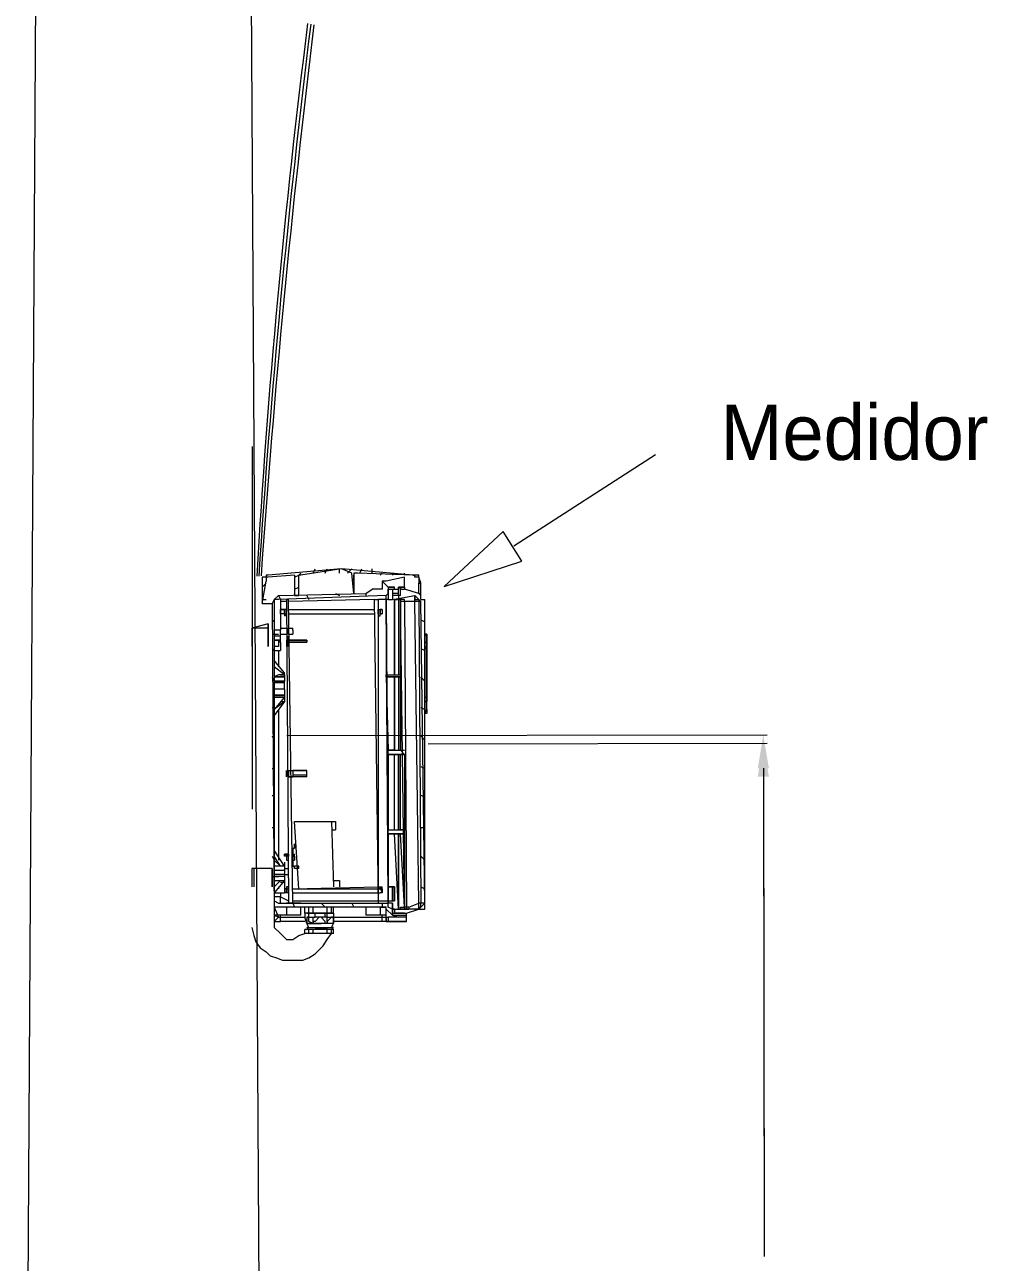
# Model space of a CAD drawing. Extents: x 604418 to 606014, y 1310869 to 1312555.
# Drawn here: x 605972.13 to 605983.73, y 1311071.39 to 1311086.29 of the extents above; entities that cross this region are included whole.
import ezdxf

# ---------------------------------------------------------------- set-up
doc = ezdxf.new("R2010")
doc.units = 0
doc.header["$MEASUREMENT"] = 0
doc.layers.add('1-Cartografia', color=7, linetype='Continuous', lineweight=13)

msp = doc.modelspace()

# ---------------------------------------------------------------- linework, layer by layer
at = {"layer": '1-Cartografia', "color": 7}
for p, q in [((605974.799, 1311097.378), (605974.989, 1311064.301)), ((605972.321, 1311097.215), (605972.131, 1311064.299)), ((605974.877, 1311076.844), (605974.877, 1311081.21)), ((605978.025, 1311080.016), (605979.728, 1311081.117)), ((605977.896, 1311080.189), (605977.182, 1311079.525)), ((605978.12, 1311079.83), (605977.896, 1311080.189)), ((605977.182, 1311079.525), (605978.12, 1311079.83)), ((605975.064, 1311079.664), (605975.04, 1311079.664)), ((605975.04, 1311079.664), (605975.04, 1311079.639)), ((605975.947, 1311079.737), (605975.064, 1311079.664)), ((605975.064, 1311079.664), (605975.064, 1311079.664)), ((605975.383, 1311079.664), (605975.064, 1311079.639)), ((605975.383, 1311079.639), (605975.432, 1311079.664)), ((605975.383, 1311079.664), (605975.383, 1311079.664)), ((605975.383, 1311079.664), (605975.383, 1311079.664)), ((605975.383, 1311079.664), (605975.383, 1311079.418)), ((605975.432, 1311079.664), (605975.457, 1311079.688)), ((605975.457, 1311079.664), (605975.432, 1311079.664)), ((605975.432, 1311079.664), (605975.432, 1311079.664)), ((605975.432, 1311079.418), (605975.432, 1311079.664)), ((605975.947, 1311079.737), (605975.457, 1311079.664)), ((605975.604, 1311079.688), (605975.628, 1311079.737)), ((605975.751, 1311079.688), (605975.776, 1311079.737)), ((605975.923, 1311079.688), (605975.923, 1311079.737)), ((605976.07, 1311079.688), (605975.947, 1311079.737)), ((605976.806, 1311079.664), (605975.947, 1311079.737)), ((605976.021, 1311079.688), (605976.07, 1311079.737)), ((605976.094, 1311079.443), (605976.07, 1311079.688)), ((605976.07, 1311079.688), (605976.07, 1311079.688)), ((605976.07, 1311079.688), (605976.07, 1311079.688)), ((605976.144, 1311079.688), (605976.094, 1311079.688)), ((605976.094, 1311079.688), (605976.094, 1311079.443)), ((605976.094, 1311079.59), (605976.094, 1311079.664)), ((605976.144, 1311079.688), (605976.144, 1311079.688)), ((605976.806, 1311079.664), (605976.144, 1311079.688)), ((605976.168, 1311079.688), (605976.193, 1311079.737)), ((605976.315, 1311079.688), (605976.315, 1311079.737)), ((605976.413, 1311079.664), (605976.438, 1311079.688)), ((605976.56, 1311079.664), (605976.585, 1311079.688)), ((605976.708, 1311079.664), (605976.708, 1311079.688)), ((605976.806, 1311079.664), (605976.83, 1311079.664)), ((605976.83, 1311079.664), (605976.806, 1311079.664)), ((605976.83, 1311079.664), (605976.806, 1311079.664)), ((605976.879, 1311079.664), (605976.83, 1311079.664)), ((605976.83, 1311079.664), (605976.83, 1311079.664)), ((605976.83, 1311079.639), (605976.83, 1311079.664)), ((605976.879, 1311079.639), (605976.879, 1311079.664)), ((605975.04, 1311079.639), (605974.991, 1311079.639)), ((605974.991, 1311079.639), (605974.991, 1311079.59)), ((605974.991, 1311079.59), (605974.991, 1311079.32)), ((605974.991, 1311079.32), (605975.04, 1311079.59)), ((605974.991, 1311079.517), (605975.04, 1311079.566)), ((605975.064, 1311079.639), (605975.04, 1311079.639)), ((605975.04, 1311079.639), (605975.04, 1311079.59)), ((605975.064, 1311079.639), (605975.064, 1311079.639)), ((605975.064, 1311079.639), (605975.064, 1311079.639)), ((605975.383, 1311079.492), (605975.432, 1311079.517)), ((605976.094, 1311079.492), (605976.094, 1311079.517)), ((605976.242, 1311079.443), (605976.315, 1311079.492)), ((605976.438, 1311079.492), (605976.315, 1311079.492)), ((605976.438, 1311079.59), (605976.511, 1311079.517)), ((605976.487, 1311079.59), (605976.438, 1311079.59)), ((605976.438, 1311079.59), (605976.438, 1311079.566)), ((605976.438, 1311079.566), (605976.438, 1311079.492)), ((605976.438, 1311079.492), (605976.438, 1311079.492)), ((605976.438, 1311079.492), (605976.438, 1311079.492)), ((605976.708, 1311079.639), (605976.487, 1311079.59)), ((605976.487, 1311079.59), (605976.487, 1311079.59)), ((605976.487, 1311079.59), (605976.487, 1311079.59)), ((605976.511, 1311079.517), (605976.511, 1311079.418)), ((605976.511, 1311079.517), (605976.511, 1311079.492)), ((605976.585, 1311079.517), (605976.511, 1311079.517)), ((605976.511, 1311079.517), (605976.511, 1311079.517)), ((605976.511, 1311079.517), (605976.511, 1311079.492)), ((605976.511, 1311079.517), (605976.585, 1311079.517)), ((605976.511, 1311079.492), (605976.511, 1311079.369)), ((605976.511, 1311079.492), (605976.511, 1311079.369)), ((605976.511, 1311079.492), (605976.511, 1311079.492)), ((605976.511, 1311079.443), (605976.511, 1311079.492)), ((605976.511, 1311079.492), (605976.56, 1311079.492)), ((605976.56, 1311079.492), (605976.56, 1311079.369)), ((605976.56, 1311079.492), (605976.56, 1311079.492)), ((605976.56, 1311079.492), (605976.56, 1311079.418)), ((605976.56, 1311079.492), (605976.56, 1311079.443)), ((605976.56, 1311079.492), (605976.634, 1311079.492)), ((605976.585, 1311079.492), (605976.585, 1311079.517)), ((605976.585, 1311079.492), (605976.634, 1311079.492)), ((605976.634, 1311079.517), (605976.634, 1311079.517)), ((605976.708, 1311079.517), (605976.634, 1311079.517)), ((605976.634, 1311079.517), (605976.634, 1311079.492)), ((605976.634, 1311079.418), (605976.634, 1311079.517)), ((605976.634, 1311079.517), (605976.659, 1311079.517)), ((605976.634, 1311079.492), (605976.634, 1311079.492)), ((605976.634, 1311079.492), (605976.634, 1311079.492)), ((605976.634, 1311079.492), (605976.634, 1311079.492)), ((605976.634, 1311079.492), (605976.634, 1311079.492)), ((605976.659, 1311079.517), (605976.708, 1311079.517)), ((605976.659, 1311079.418), (605976.659, 1311079.517)), ((605976.659, 1311079.517), (605976.659, 1311079.517)), ((605976.659, 1311079.517), (605976.659, 1311079.492)), ((605976.659, 1311079.492), (605976.708, 1311079.492)), ((605976.708, 1311079.517), (605976.708, 1311079.639)), ((605976.708, 1311079.517), (605976.708, 1311079.492)), ((605976.708, 1311079.517), (605976.708, 1311079.517)), ((605976.708, 1311079.492), (605976.708, 1311079.492)), ((605976.879, 1311079.443), (605976.708, 1311079.492)), ((605976.879, 1311079.639), (605976.83, 1311079.639)), ((605976.879, 1311079.639), (605976.879, 1311079.566)), ((605976.904, 1311079.566), (605976.879, 1311079.639)), ((605976.879, 1311079.639), (605976.879, 1311079.639)), ((605976.879, 1311079.639), (605976.879, 1311079.639)), ((605976.879, 1311079.566), (605976.904, 1311079.59)), ((605976.879, 1311079.566), (605976.904, 1311079.566)), ((605976.879, 1311079.443), (605976.879, 1311079.566)), ((605976.904, 1311079.418), (605976.904, 1311079.566)), ((605974.991, 1311079.369), (605975.04, 1311079.369)), ((605975.138, 1311079.369), (605975.113, 1311079.32)), ((605975.187, 1311079.418), (605975.138, 1311079.369)), ((605975.187, 1311079.369), (605975.138, 1311079.369)), ((605975.138, 1311079.369), (605975.138, 1311079.369)), ((605975.138, 1311079.369), (605975.138, 1311079.345)), ((605975.138, 1311079.345), (605975.138, 1311079.345)), ((605975.138, 1311079.345), (605975.138, 1311079.32)), ((605975.187, 1311079.418), (605976.242, 1311079.443)), ((605975.187, 1311079.418), (605975.212, 1311079.369)), ((605976.487, 1311079.418), (605975.187, 1311079.369)), ((605975.212, 1311079.369), (605975.212, 1311079.001)), ((605975.285, 1311079.345), (605975.212, 1311079.345)), ((605975.31, 1311079.369), (605975.285, 1311079.369)), ((605975.285, 1311079.369), (605975.31, 1311075.715)), ((605976.34, 1311079.369), (605975.31, 1311079.345)), ((605975.359, 1311075.715), (605975.31, 1311079.369)), ((605975.383, 1311079.418), (605975.432, 1311079.418)), ((605975.53, 1311079.418), (605975.555, 1311079.369)), ((605975.874, 1311079.443), (605975.923, 1311079.418)), ((605976.242, 1311079.443), (605976.242, 1311079.418)), ((605976.34, 1311079.369), (605976.389, 1311079.369)), ((605976.34, 1311079.369), (605976.389, 1311075.715)), ((605976.389, 1311079.369), (605976.389, 1311075.715)), ((605976.487, 1311079.369), (605976.389, 1311079.369)), ((605976.487, 1311079.418), (605976.511, 1311079.443)), ((605976.487, 1311079.369), (605976.487, 1311079.418)), ((605976.487, 1311079.418), (605976.487, 1311079.418)), ((605976.487, 1311079.369), (605976.487, 1311079.369)), ((605976.511, 1311079.369), (605976.487, 1311079.369)), ((605976.487, 1311079.369), (605976.487, 1311078.462)), ((605976.511, 1311075.74), (605976.487, 1311079.369)), ((605976.487, 1311079.369), (605976.511, 1311075.911)), ((605976.511, 1311079.443), (605976.511, 1311079.443)), ((605976.511, 1311079.443), (605976.511, 1311079.443)), ((605976.511, 1311079.418), (605976.511, 1311079.369)), ((605976.511, 1311079.418), (605976.511, 1311079.418)), ((605976.511, 1311079.418), (605976.511, 1311079.418)), ((605976.511, 1311079.369), (605976.56, 1311079.369)), ((605976.634, 1311079.443), (605976.56, 1311079.443)), ((605976.659, 1311079.418), (605976.56, 1311079.418)), ((605976.56, 1311079.369), (605976.83, 1311079.418)), ((605976.585, 1311079.369), (605976.585, 1311079.369)), ((605976.585, 1311079.369), (605976.634, 1311079.369)), ((605976.585, 1311079.369), (605976.585, 1311079.369)), ((605976.585, 1311079.369), (605976.585, 1311079.369)), ((605976.585, 1311079.369), (605976.585, 1311079.369)), ((605976.585, 1311079.369), (605976.585, 1311079.369)), ((605976.585, 1311078.462), (605976.585, 1311079.369)), ((605976.585, 1311078.462), (605976.585, 1311079.369)), ((605976.585, 1311079.369), (605976.585, 1311078.462)), ((605976.634, 1311079.418), (605976.634, 1311079.369)), ((605976.659, 1311079.369), (605976.634, 1311079.369)), ((605976.634, 1311079.369), (605976.634, 1311079.369)), ((605976.634, 1311079.369), (605976.634, 1311079.369)), ((605976.634, 1311079.369), (605976.634, 1311079.369)), ((605976.634, 1311079.369), (605976.634, 1311079.369)), ((605976.634, 1311079.369), (605976.634, 1311079.369)), ((605976.634, 1311079.369), (605976.634, 1311079.369)), ((605976.634, 1311079.369), (605976.659, 1311079.369)), ((605976.634, 1311079.369), (605976.634, 1311079.369)), ((605976.634, 1311079.369), (605976.659, 1311079.369)), ((605976.634, 1311079.369), (605976.634, 1311078.462)), ((605976.659, 1311079.345), (605976.659, 1311079.369)), ((605976.659, 1311079.369), (605976.659, 1311079.369)), ((605976.659, 1311079.369), (605976.659, 1311079.369)), ((605976.659, 1311079.369), (605976.659, 1311079.369)), ((605976.659, 1311079.369), (605976.659, 1311079.369)), ((605976.659, 1311079.369), (605976.659, 1311079.345)), ((605976.659, 1311079.369), (605976.659, 1311079.369)), ((605976.659, 1311079.369), (605976.659, 1311079.369)), ((605976.659, 1311079.369), (605976.659, 1311079.369)), ((605976.659, 1311079.369), (605976.659, 1311079.345)), ((605976.708, 1311079.369), (605976.659, 1311079.369)), ((605976.659, 1311079.369), (605976.659, 1311079.369)), ((605976.659, 1311079.345), (605976.659, 1311079.345)), ((605976.659, 1311079.345), (605976.659, 1311079.345)), ((605976.659, 1311079.345), (605976.659, 1311079.345)), ((605976.708, 1311079.345), (605976.659, 1311079.345)), ((605976.659, 1311078.462), (605976.659, 1311079.345)), ((605976.659, 1311079.345), (605976.659, 1311078.462)), ((605976.708, 1311075.666), (605976.659, 1311079.345)), ((605976.708, 1311079.345), (605976.708, 1311079.369)), ((605976.83, 1311079.345), (605976.708, 1311079.345)), ((605976.708, 1311079.345), (605976.732, 1311075.666)), ((605976.879, 1311079.369), (605976.83, 1311079.418)), ((605976.83, 1311079.369), (605976.83, 1311079.418)), ((605976.83, 1311079.418), (605976.83, 1311079.369)), ((605976.83, 1311079.345), (605976.83, 1311079.369)), ((605976.83, 1311079.369), (605976.83, 1311079.369)), ((605976.83, 1311079.369), (605976.83, 1311079.369)), ((605976.83, 1311079.369), (605976.83, 1311079.369)), ((605976.83, 1311079.369), (605976.83, 1311079.369)), ((605976.83, 1311079.369), (605976.83, 1311079.369)), ((605976.83, 1311079.369), (605976.879, 1311079.369)), ((605976.904, 1311079.345), (605976.83, 1311079.345)), ((605976.879, 1311075.715), (605976.83, 1311079.345)), ((605976.879, 1311079.443), (605976.904, 1311079.443)), ((605976.904, 1311079.418), (605976.879, 1311079.443)), ((605976.879, 1311079.443), (605976.879, 1311079.443)), ((605976.904, 1311079.345), (605976.879, 1311079.369)), ((605976.879, 1311079.369), (605976.879, 1311079.345)), ((605976.879, 1311079.345), (605976.904, 1311075.715)), ((605976.904, 1311079.369), (605976.904, 1311079.418)), ((605976.904, 1311079.369), (605976.904, 1311079.369)), ((605976.904, 1311079.369), (605976.953, 1311079.369)), ((605976.953, 1311075.715), (605976.904, 1311079.345)), ((605976.953, 1311075.715), (605976.953, 1311079.369)), ((605974.991, 1311079.32), (605974.991, 1311079.32)), ((605974.991, 1311079.32), (605975.113, 1311079.32)), ((605975.113, 1311079.32), (605975.138, 1311075.543)), ((605975.138, 1311079.32), (605975.138, 1311075.789)), ((605975.212, 1311079.198), (605975.212, 1311079.247)), ((605975.212, 1311079.247), (605975.261, 1311079.247)), ((605975.261, 1311079.247), (605975.212, 1311079.247)), ((605975.261, 1311079.198), (605975.212, 1311079.198)), ((605975.261, 1311079.198), (605975.212, 1311079.198)), ((605975.261, 1311079.198), (605975.261, 1311079.247)), ((605975.285, 1311079.247), (605975.261, 1311079.247)), ((605975.261, 1311079.247), (605975.261, 1311079.198)), ((605975.261, 1311079.198), (605975.261, 1311079.247)), ((605975.261, 1311079.247), (605975.261, 1311079.198)), ((605975.261, 1311079.247), (605975.261, 1311079.247)), ((605975.261, 1311079.247), (605975.261, 1311079.247)), ((605975.261, 1311079.198), (605975.285, 1311079.198)), ((605975.261, 1311079.198), (605975.261, 1311079.173)), ((605975.261, 1311079.198), (605975.261, 1311079.198)), ((605975.261, 1311079.198), (605975.261, 1311079.198)), ((605975.285, 1311079.247), (605975.285, 1311079.198)), ((605975.285, 1311079.198), (605975.285, 1311079.247)), ((605975.285, 1311079.222), (605975.285, 1311079.247)), ((605975.285, 1311079.247), (605975.285, 1311079.247)), ((605975.285, 1311079.247), (605975.285, 1311079.247)), ((605975.285, 1311079.173), (605975.285, 1311079.222)), ((605975.31, 1311079.247), (605976.34, 1311079.247)), ((605975.31, 1311079.247), (605976.34, 1311079.247)), ((605975.31, 1311079.198), (605976.34, 1311079.198)), ((605975.31, 1311079.198), (605976.34, 1311079.198)), ((605976.389, 1311079.247), (605976.389, 1311079.247)), ((605976.389, 1311079.247), (605976.389, 1311079.247)), ((605976.389, 1311079.247), (605976.413, 1311079.247)), ((605976.389, 1311079.247), (605976.389, 1311079.173)), ((605976.389, 1311079.247), (605976.389, 1311079.247)), ((605976.389, 1311079.247), (605976.413, 1311079.247)), ((605976.389, 1311079.247), (605976.389, 1311079.198)), ((605976.389, 1311079.198), (605976.389, 1311079.247)), ((605976.438, 1311079.247), (605976.413, 1311079.247)), ((605976.413, 1311079.198), (605976.413, 1311079.247)), ((605976.413, 1311079.198), (605976.413, 1311079.247)), ((605976.413, 1311079.198), (605976.413, 1311079.247)), ((605976.413, 1311079.247), (605976.413, 1311079.247)), ((605976.413, 1311079.247), (605976.413, 1311079.198)), ((605976.413, 1311079.247), (605976.438, 1311079.247)), ((605976.413, 1311079.247), (605976.413, 1311079.247)), ((605976.438, 1311079.198), (605976.413, 1311079.198)), ((605976.413, 1311079.198), (605976.413, 1311079.198)), ((605976.413, 1311079.173), (605976.413, 1311079.198)), ((605976.413, 1311079.198), (605976.413, 1311079.198)), ((605976.413, 1311079.198), (605976.438, 1311079.198)), ((605976.413, 1311079.198), (605976.413, 1311079.198)), ((605976.438, 1311079.247), (605976.438, 1311079.198)), ((605975.064, 1311079.075), (605974.868, 1311079.026)), ((605975.064, 1311078.805), (605975.064, 1311079.075)), ((605975.064, 1311079.075), (605975.064, 1311078.805)), ((605975.113, 1311079.124), (605975.138, 1311079.1)), ((605975.285, 1311079.173), (605975.261, 1311079.173)), ((605976.389, 1311079.173), (605976.413, 1311079.173)), ((605976.904, 1311079.124), (605976.953, 1311079.1)), ((605975.064, 1311079.026), (605974.868, 1311079.026)), ((605974.868, 1311079.026), (605974.868, 1311078.805)), ((605974.868, 1311079.026), (605974.868, 1311078.805)), ((605975.064, 1311078.805), (605975.064, 1311079.026)), ((605975.113, 1311078.952), (605975.187, 1311078.952)), ((605975.212, 1311079.001), (605975.138, 1311079.001)), ((605975.212, 1311078.928), (605975.138, 1311078.928)), ((605975.212, 1311079.026), (605975.285, 1311079.026)), ((605975.212, 1311078.854), (605975.212, 1311079.001)), ((605975.212, 1311078.952), (605975.285, 1311078.952)), ((605975.31, 1311079.026), (605975.31, 1311079.026)), ((605975.31, 1311079.026), (605975.31, 1311078.952)), ((605975.31, 1311078.952), (605975.31, 1311079.026)), ((605975.31, 1311079.026), (605975.359, 1311079.026)), ((605975.31, 1311078.952), (605975.31, 1311078.952)), ((605975.31, 1311078.952), (605975.359, 1311078.952)), ((605975.31, 1311078.928), (605975.31, 1311078.928)), ((605975.31, 1311078.928), (605975.31, 1311078.805)), ((605975.31, 1311078.805), (605975.31, 1311078.928)), ((605975.31, 1311078.928), (605975.31, 1311078.805)), ((605975.31, 1311078.805), (605975.31, 1311078.928)), ((605975.359, 1311079.001), (605975.359, 1311079.026)), ((605975.359, 1311079.001), (605975.359, 1311079.001)), ((605975.359, 1311079.001), (605975.359, 1311079.001)), ((605975.359, 1311079.001), (605975.359, 1311079.001)), ((605975.359, 1311079.001), (605975.359, 1311078.952)), ((605976.977, 1311078.952), (605976.953, 1311078.952)), ((605976.953, 1311078.854), (605976.953, 1311078.952)), ((605976.953, 1311078.952), (605976.953, 1311078.952)), ((605976.977, 1311078.928), (605976.953, 1311078.952)), ((605976.953, 1311078.952), (605976.953, 1311078.854)), ((605976.977, 1311078.952), (605976.977, 1311078.928)), ((605976.977, 1311078.928), (605976.977, 1311078.952)), ((605976.977, 1311078.952), (605976.977, 1311078.952)), ((605976.977, 1311078.928), (605976.977, 1311078.854)), ((605976.977, 1311078.854), (605976.977, 1311078.928)), ((605976.977, 1311078.928), (605976.977, 1311078.928)), ((605974.868, 1311078.805), (605974.868, 1311078.805)), ((605975.064, 1311078.805), (605975.064, 1311078.805)), ((605975.113, 1311078.781), (605975.138, 1311078.756)), ((605975.212, 1311078.879), (605975.138, 1311078.879)), ((605975.138, 1311078.879), (605975.212, 1311078.879)), ((605975.187, 1311078.805), (605975.138, 1311078.805)), ((605975.138, 1311078.756), (605975.212, 1311078.756)), ((605975.187, 1311078.879), (605975.187, 1311078.805)), ((605975.212, 1311078.854), (605975.187, 1311078.854)), ((605975.187, 1311078.756), (605975.187, 1311078.56)), ((605975.212, 1311078.854), (605975.212, 1311078.756)), ((605975.285, 1311078.879), (605975.285, 1311078.879)), ((605975.285, 1311078.879), (605975.285, 1311078.805)), ((605975.285, 1311078.805), (605975.285, 1311078.805)), ((605975.53, 1311078.879), (605975.31, 1311078.879)), ((605975.31, 1311078.879), (605975.53, 1311078.879)), ((605975.31, 1311078.854), (605975.53, 1311078.854)), ((605975.53, 1311078.854), (605975.31, 1311078.854)), ((605975.31, 1311078.805), (605975.31, 1311078.805)), ((605975.53, 1311078.854), (605975.506, 1311078.854)), ((605975.506, 1311078.854), (605975.506, 1311078.854)), ((605975.53, 1311078.854), (605975.506, 1311078.854)), ((605975.53, 1311078.879), (605975.53, 1311078.854)), ((605975.53, 1311078.854), (605975.53, 1311078.854)), ((605976.904, 1311078.781), (605976.953, 1311078.756)), ((605976.953, 1311078.854), (605976.977, 1311078.854)), ((605976.953, 1311078.854), (605976.953, 1311078.854)), ((605976.953, 1311078.854), (605976.953, 1311078.143)), ((605976.953, 1311078.854), (605976.953, 1311078.143)), ((605976.953, 1311078.781), (605976.953, 1311078.805)), ((605976.953, 1311078.805), (605976.953, 1311078.805)), ((605976.953, 1311078.805), (605976.977, 1311078.805)), ((605976.977, 1311078.781), (605976.953, 1311078.781)), ((605976.953, 1311078.781), (605976.953, 1311078.781)), ((605976.953, 1311078.781), (605976.953, 1311078.781)), ((605976.977, 1311078.805), (605976.977, 1311078.854)), ((605976.977, 1311078.854), (605976.977, 1311078.805)), ((605976.977, 1311078.805), (605976.977, 1311078.781)), ((605976.977, 1311078.805), (605976.977, 1311078.805)), ((605976.977, 1311078.805), (605976.977, 1311078.805)), ((605976.977, 1311078.781), (605976.977, 1311078.805)), ((605976.977, 1311078.781), (605976.977, 1311078.781)), ((605976.977, 1311078.781), (605976.977, 1311078.781)), ((605976.977, 1311078.192), (605976.977, 1311078.781)), ((605976.977, 1311078.781), (605976.977, 1311078.192)), ((605975.261, 1311078.486), (605975.138, 1311078.634)), ((605975.261, 1311078.462), (605975.138, 1311078.56)), ((605975.261, 1311078.462), (605975.138, 1311078.56)), ((605975.187, 1311078.462), (605975.138, 1311078.437)), ((605975.261, 1311078.462), (605975.187, 1311078.462)), ((605975.212, 1311078.462), (605975.261, 1311078.462)), ((605975.261, 1311078.462), (605975.261, 1311078.486)), ((605975.261, 1311078.462), (605975.261, 1311078.462)), ((605975.261, 1311078.462), (605975.261, 1311078.437)), ((605976.487, 1311078.462), (605976.585, 1311078.462)), ((605976.487, 1311078.437), (605976.487, 1311078.462)), ((605976.487, 1311078.462), (605976.659, 1311078.462)), ((605976.585, 1311078.462), (605976.585, 1311078.462)), ((605976.585, 1311078.462), (605976.585, 1311078.462)), ((605976.585, 1311078.462), (605976.634, 1311078.462)), ((605976.585, 1311078.462), (605976.585, 1311078.462)), ((605976.585, 1311078.462), (605976.585, 1311078.462)), ((605976.634, 1311078.462), (605976.659, 1311078.462)), ((605976.659, 1311078.462), (605976.659, 1311078.462)), ((605976.659, 1311078.462), (605976.659, 1311078.462)), ((605976.659, 1311078.462), (605976.659, 1311078.462)), ((605976.659, 1311078.462), (605976.659, 1311078.462)), ((605976.659, 1311078.462), (605976.659, 1311078.437)), ((605975.113, 1311078.437), (605975.138, 1311078.388)), ((605975.138, 1311078.437), (605975.261, 1311078.437)), ((605975.261, 1311078.437), (605975.138, 1311078.437)), ((605975.261, 1311078.388), (605975.138, 1311078.388)), ((605975.138, 1311078.388), (605975.261, 1311078.388)), ((605975.261, 1311078.364), (605975.138, 1311078.364)), ((605975.261, 1311078.437), (605975.261, 1311078.388)), ((605975.261, 1311078.437), (605975.261, 1311078.437)), ((605975.261, 1311078.29), (605975.261, 1311078.388)), ((605976.585, 1311078.437), (605976.487, 1311078.437)), ((605976.487, 1311078.437), (605976.659, 1311078.437)), ((605976.487, 1311078.437), (605976.511, 1311077.554)), ((605976.585, 1311078.437), (605976.585, 1311078.437)), ((605976.585, 1311078.437), (605976.634, 1311078.437)), ((605976.585, 1311078.437), (605976.634, 1311078.437)), ((605976.634, 1311078.437), (605976.585, 1311078.437)), ((605976.585, 1311078.437), (605976.585, 1311078.437)), ((605976.585, 1311078.437), (605976.585, 1311078.437)), ((605976.585, 1311078.437), (605976.585, 1311077.554)), ((605976.585, 1311077.554), (605976.585, 1311078.437)), ((605976.585, 1311077.554), (605976.585, 1311078.437)), ((605976.659, 1311078.437), (605976.634, 1311078.437)), ((605976.634, 1311078.437), (605976.634, 1311077.554)), ((605976.659, 1311078.437), (605976.659, 1311078.437)), ((605976.659, 1311078.437), (605976.659, 1311078.437)), ((605976.659, 1311078.437), (605976.659, 1311078.437)), ((605976.659, 1311078.437), (605976.659, 1311078.437)), ((605976.659, 1311077.554), (605976.659, 1311078.437)), ((605976.659, 1311078.437), (605976.659, 1311077.554)), ((605976.904, 1311078.437), (605976.953, 1311078.388)), ((605975.261, 1311078.29), (605975.138, 1311078.29)), ((605975.261, 1311078.217), (605975.138, 1311078.217)), ((605975.138, 1311078.217), (605975.261, 1311078.217)), ((605975.261, 1311078.192), (605975.138, 1311078.045)), ((605975.187, 1311078.192), (605975.138, 1311078.192)), ((605975.138, 1311078.192), (605975.261, 1311078.192)), ((605975.261, 1311078.192), (605975.138, 1311078.192)), ((605975.261, 1311078.192), (605975.187, 1311078.192)), ((605975.261, 1311078.29), (605975.261, 1311078.217)), ((605975.261, 1311078.217), (605975.261, 1311078.143)), ((605976.953, 1311078.143), (605976.953, 1311078.192)), ((605976.953, 1311078.192), (605976.977, 1311078.192)), ((605976.977, 1311078.192), (605976.977, 1311078.143)), ((605976.977, 1311078.192), (605976.977, 1311078.192)), ((605976.977, 1311078.143), (605976.977, 1311078.192)), ((605976.977, 1311078.192), (605976.977, 1311078.192)), ((605976.977, 1311078.192), (605976.977, 1311078.192)), ((605976.977, 1311078.192), (605976.977, 1311078.192)), ((605975.113, 1311078.07), (605975.138, 1311078.045)), ((605975.261, 1311078.143), (605975.138, 1311077.971)), ((605975.261, 1311078.143), (605975.138, 1311078.045)), ((605975.187, 1311078.045), (605975.187, 1311076.23)), ((605975.212, 1311078.143), (605975.261, 1311078.143)), ((605975.261, 1311078.143), (605975.261, 1311078.143)), ((605975.261, 1311078.143), (605975.261, 1311078.143)), ((605976.904, 1311078.07), (605976.953, 1311078.045)), ((605976.953, 1311078.143), (605976.953, 1311077.996)), ((605976.953, 1311077.996), (605976.953, 1311078.143)), ((605976.953, 1311078.143), (605976.977, 1311078.143)), ((605976.977, 1311078.143), (605976.953, 1311078.143)), ((605976.953, 1311077.996), (605976.977, 1311078.045)), ((605976.977, 1311078.045), (605976.977, 1311078.143)), ((605976.977, 1311078.045), (605976.977, 1311078.143)), ((605976.977, 1311078.143), (605976.977, 1311078.143)), ((605976.977, 1311078.143), (605976.977, 1311078.143)), ((605976.977, 1311078.143), (605976.977, 1311078.143)), ((605976.977, 1311078.143), (605976.977, 1311078.143)), ((605976.977, 1311078.143), (605976.977, 1311078.143)), ((605976.977, 1311078.143), (605976.977, 1311078.143)), ((605976.977, 1311078.045), (605976.977, 1311077.996)), ((605976.977, 1311078.045), (605976.977, 1311077.996)), ((605976.977, 1311078.045), (605976.977, 1311078.045)), ((605976.977, 1311078.045), (605976.977, 1311078.045)), ((605976.953, 1311077.996), (605976.953, 1311077.996)), ((605976.977, 1311077.996), (605976.953, 1311077.996)), ((605976.977, 1311077.996), (605976.977, 1311077.996)), ((605975.113, 1311077.726), (605975.138, 1311077.677)), ((605975.288, 1311077.732), (605981.076, 1311077.738)), ((605976.904, 1311077.726), (605976.953, 1311077.677)), ((605976.585, 1311077.554), (605976.511, 1311077.554)), ((605976.511, 1311077.505), (605976.511, 1311077.554)), ((605976.511, 1311077.554), (605976.659, 1311077.554)), ((605976.585, 1311077.554), (605976.634, 1311077.554)), ((605976.585, 1311077.554), (605976.634, 1311077.554)), ((605976.585, 1311077.554), (605976.634, 1311077.554)), ((605976.585, 1311077.554), (605976.634, 1311077.554)), ((605976.634, 1311077.554), (605976.659, 1311077.554)), ((605976.659, 1311077.554), (605976.659, 1311077.554)), ((605976.659, 1311077.554), (605976.708, 1311077.554)), ((605976.659, 1311077.554), (605976.708, 1311077.505)), ((605976.993, 1311077.632), (605981.076, 1311077.638)), ((605976.585, 1311077.505), (605976.511, 1311077.505)), ((605976.511, 1311077.505), (605976.659, 1311077.505)), ((605976.511, 1311077.505), (605976.511, 1311076.598)), ((605976.634, 1311077.505), (605976.585, 1311077.505)), ((605976.634, 1311077.505), (605976.585, 1311077.505)), ((605976.585, 1311077.505), (605976.634, 1311077.505)), ((605976.634, 1311077.505), (605976.585, 1311077.505)), ((605976.585, 1311076.598), (605976.585, 1311077.505)), ((605976.634, 1311077.505), (605976.634, 1311077.505)), ((605976.659, 1311077.505), (605976.634, 1311077.505)), ((605976.634, 1311077.505), (605976.634, 1311077.505)), ((605976.634, 1311077.505), (605976.634, 1311076.598)), ((605976.634, 1311077.505), (605976.634, 1311076.598)), ((605976.634, 1311076.598), (605976.634, 1311077.505)), ((605976.708, 1311077.505), (605976.659, 1311077.505)), ((605976.659, 1311077.505), (605976.659, 1311077.505)), ((605976.659, 1311077.505), (605976.708, 1311077.505)), ((605976.708, 1311077.505), (605976.659, 1311077.505)), ((605976.659, 1311076.598), (605976.659, 1311077.505)), ((605976.708, 1311077.505), (605976.708, 1311077.505)), ((605976.708, 1311077.505), (605976.708, 1311077.505)), ((605976.708, 1311077.505), (605976.708, 1311076.598)), ((605975.113, 1311077.334), (605975.138, 1311077.334)), ((605975.285, 1311077.236), (605975.285, 1311077.309)), ((605975.285, 1311077.309), (605975.285, 1311077.309)), ((605975.31, 1311077.309), (605975.359, 1311077.309)), ((605975.31, 1311077.309), (605975.31, 1311077.236)), ((605975.31, 1311077.236), (605975.31, 1311077.309)), ((605975.31, 1311077.236), (605975.31, 1311077.309)), ((605975.31, 1311077.309), (605975.359, 1311077.309)), ((605975.359, 1311077.309), (605975.359, 1311077.236)), ((605975.359, 1311077.309), (605975.53, 1311077.309)), ((605975.53, 1311077.309), (605975.359, 1311077.309)), ((605975.359, 1311077.26), (605975.53, 1311077.26)), ((605975.53, 1311077.26), (605975.53, 1311077.309)), ((605975.53, 1311077.26), (605975.53, 1311077.26)), ((605975.53, 1311077.26), (605975.53, 1311077.26)), ((605975.53, 1311077.26), (605975.53, 1311077.26)), ((605975.53, 1311077.236), (605975.53, 1311077.26)), ((605976.904, 1311077.358), (605976.953, 1311077.334)), ((605981.029, 1311077.337), (605981.037, 1311071.559)), ((605975.285, 1311077.236), (605975.285, 1311077.236)), ((605975.31, 1311077.236), (605975.359, 1311077.236)), ((605975.359, 1311077.236), (605975.31, 1311077.236)), ((605975.53, 1311077.236), (605975.359, 1311077.236)), ((605981.029, 1311077.237), (605981.037, 1311071.459)), ((605975.113, 1311077.015), (605975.138, 1311076.99)), ((605976.904, 1311077.015), (605976.953, 1311076.99)), ((605975.432, 1311075.887), (605975.383, 1311076.696)), ((605975.383, 1311076.696), (605975.825, 1311076.696)), ((605975.825, 1311076.696), (605975.874, 1311076.696)), ((605975.825, 1311076.696), (605975.849, 1311075.911)), ((605975.874, 1311076.696), (605975.874, 1311076.598)), ((605975.113, 1311076.623), (605975.138, 1311076.623)), ((605975.825, 1311076.598), (605975.874, 1311076.598)), ((605976.511, 1311076.598), (605976.585, 1311076.598)), ((605976.511, 1311076.549), (605976.511, 1311076.598)), ((605976.511, 1311076.598), (605976.708, 1311076.598)), ((605976.585, 1311076.549), (605976.511, 1311076.549)), ((605976.511, 1311076.549), (605976.708, 1311076.549)), ((605976.511, 1311076.549), (605976.511, 1311075.911)), ((605976.585, 1311076.598), (605976.634, 1311076.598)), ((605976.585, 1311076.598), (605976.634, 1311076.598)), ((605976.634, 1311076.549), (605976.585, 1311076.549)), ((605976.634, 1311075.642), (605976.585, 1311076.549)), ((605976.634, 1311076.598), (605976.634, 1311076.598)), ((605976.634, 1311076.598), (605976.659, 1311076.598)), ((605976.634, 1311076.598), (605976.634, 1311076.598)), ((605976.634, 1311076.598), (605976.634, 1311076.598)), ((605976.634, 1311076.549), (605976.634, 1311076.549)), ((605976.659, 1311076.549), (605976.634, 1311076.549)), ((605976.634, 1311076.549), (605976.634, 1311076.549)), ((605976.634, 1311076.549), (605976.634, 1311075.642)), ((605976.634, 1311076.549), (605976.634, 1311075.642)), ((605976.634, 1311075.642), (605976.634, 1311076.549)), ((605976.708, 1311076.598), (605976.659, 1311076.598)), ((605976.708, 1311076.549), (605976.659, 1311076.549)), ((605976.708, 1311075.666), (605976.659, 1311076.549)), ((605976.708, 1311076.598), (605976.708, 1311076.598)), ((605976.708, 1311076.598), (605976.708, 1311076.549)), ((605976.708, 1311076.549), (605976.708, 1311075.666)), ((605976.904, 1311076.623), (605976.953, 1311076.623)), ((605975.359, 1311076.377), (605975.359, 1311076.206)), ((605975.359, 1311076.377), (605975.359, 1311076.206)), ((605975.359, 1311076.377), (605975.359, 1311076.377)), ((605975.359, 1311076.377), (605975.359, 1311076.377)), ((605975.359, 1311076.377), (605975.359, 1311076.377)), ((605975.359, 1311076.377), (605975.359, 1311076.377)), ((605975.359, 1311076.377), (605975.359, 1311076.377)), ((605975.359, 1311076.377), (605975.383, 1311076.377)), ((605975.359, 1311076.377), (605975.383, 1311076.377)), ((605975.383, 1311076.426), (605975.383, 1311076.426)), ((605975.383, 1311076.426), (605975.383, 1311076.377)), ((605975.383, 1311076.377), (605975.383, 1311076.426)), ((605975.383, 1311076.377), (605975.383, 1311076.377)), ((605975.383, 1311076.377), (605975.383, 1311076.377)), ((605975.383, 1311076.377), (605975.383, 1311076.377)), ((605975.383, 1311076.377), (605975.383, 1311076.377)), ((605975.113, 1311076.279), (605975.138, 1311076.23)), ((605975.261, 1311076.157), (605975.138, 1311076.353)), ((605975.212, 1311076.157), (605975.138, 1311076.279)), ((605975.212, 1311076.157), (605975.138, 1311076.23)), ((605975.261, 1311076.304), (605975.285, 1311076.304)), ((605975.261, 1311076.279), (605975.261, 1311076.304)), ((605975.261, 1311076.304), (605975.261, 1311076.279)), ((605975.285, 1311076.304), (605975.261, 1311076.304)), ((605975.261, 1311076.304), (605975.285, 1311076.304)), ((605975.285, 1311076.279), (605975.261, 1311076.279)), ((605975.285, 1311076.279), (605975.261, 1311076.279)), ((605975.285, 1311076.279), (605975.31, 1311076.304)), ((605975.31, 1311076.304), (605975.285, 1311076.304)), ((605975.285, 1311076.279), (605975.285, 1311076.304)), ((605975.285, 1311076.304), (605975.285, 1311076.304)), ((605975.285, 1311076.304), (605975.285, 1311076.279)), ((605975.285, 1311076.304), (605975.285, 1311076.279)), ((605975.285, 1311076.304), (605975.285, 1311076.304)), ((605975.31, 1311076.279), (605975.285, 1311076.279)), ((605975.285, 1311076.279), (605975.285, 1311076.279)), ((605975.285, 1311076.279), (605975.285, 1311076.279)), ((605975.285, 1311076.279), (605975.285, 1311076.23)), ((605975.285, 1311076.279), (605975.285, 1311076.279)), ((605975.285, 1311076.23), (605975.31, 1311076.23)), ((605975.285, 1311076.23), (605975.285, 1311076.23)), ((605975.285, 1311076.23), (605975.285, 1311076.23)), ((605975.31, 1311076.304), (605975.31, 1311076.304)), ((605975.31, 1311076.279), (605975.31, 1311076.304)), ((605975.31, 1311076.304), (605975.31, 1311076.279)), ((605975.31, 1311076.23), (605975.31, 1311076.279)), ((605975.359, 1311076.23), (605975.359, 1311076.304)), ((605975.359, 1311076.304), (605975.383, 1311076.304)), ((605975.383, 1311076.279), (605975.359, 1311076.279)), ((605975.359, 1311076.279), (605975.359, 1311076.279)), ((605975.359, 1311076.279), (605975.383, 1311076.279)), ((605975.359, 1311076.23), (605975.383, 1311076.23)), ((605975.383, 1311076.279), (605975.383, 1311076.304)), ((605975.383, 1311076.279), (605975.383, 1311076.23)), ((605976.904, 1311076.279), (605976.953, 1311076.23)), ((605975.113, 1311076.132), (605974.868, 1311076.132)), ((605974.868, 1311076.132), (605974.868, 1311075.911)), ((605975.113, 1311076.132), (605974.893, 1311076.132)), ((605974.893, 1311076.132), (605974.893, 1311075.911)), ((605975.113, 1311075.911), (605975.113, 1311076.132)), ((605975.113, 1311075.911), (605975.113, 1311076.132)), ((605975.113, 1311075.911), (605975.113, 1311076.132)), ((605975.113, 1311076.132), (605975.113, 1311075.911)), ((605975.261, 1311076.157), (605975.138, 1311076.157)), ((605975.261, 1311076.157), (605975.138, 1311076.157)), ((605975.261, 1311076.157), (605975.138, 1311076.157)), ((605975.261, 1311076.107), (605975.138, 1311076.107)), ((605975.261, 1311076.206), (605975.261, 1311076.206)), ((605975.261, 1311076.206), (605975.261, 1311076.157)), ((605975.261, 1311076.157), (605975.261, 1311076.107)), ((605975.261, 1311076.132), (605975.31, 1311076.132)), ((605975.261, 1311076.107), (605975.261, 1311075.96)), ((605975.359, 1311076.206), (605975.359, 1311076.157)), ((605975.359, 1311076.206), (605975.359, 1311076.157)), ((605975.359, 1311076.157), (605975.383, 1311076.157)), ((605975.359, 1311076.157), (605975.383, 1311076.157)), ((605975.359, 1311076.157), (605975.359, 1311076.157)), ((605975.359, 1311076.157), (605975.359, 1311076.157)), ((605975.432, 1311076.157), (605975.383, 1311076.157)), ((605975.383, 1311076.157), (605975.383, 1311076.157)), ((605975.383, 1311076.132), (605975.383, 1311076.157)), ((605975.383, 1311076.157), (605975.383, 1311076.157)), ((605975.432, 1311076.132), (605975.383, 1311076.132)), ((605975.432, 1311076.132), (605975.432, 1311076.157)), ((605975.113, 1311076.034), (605975.187, 1311076.034)), ((605975.261, 1311076.058), (605975.138, 1311076.058)), ((605975.261, 1311076.034), (605975.138, 1311076.034)), ((605975.261, 1311076.034), (605975.138, 1311076.034)), ((605975.261, 1311075.985), (605975.138, 1311075.838)), ((605975.138, 1311075.985), (605975.261, 1311075.985)), ((605975.212, 1311075.985), (605975.138, 1311075.911)), ((605975.212, 1311075.985), (605975.138, 1311075.911)), ((605975.261, 1311075.96), (605975.212, 1311075.96)), ((605975.261, 1311076.058), (605975.31, 1311076.058)), ((605975.261, 1311075.96), (605975.261, 1311075.838)), ((605975.849, 1311075.985), (605975.923, 1311075.985)), ((605975.923, 1311075.985), (605975.923, 1311075.911)), ((605975.113, 1311075.911), (605975.113, 1311075.911)), ((605975.138, 1311075.911), (605975.138, 1311075.887)), ((605975.138, 1311075.838), (605975.261, 1311075.838)), ((605975.212, 1311075.789), (605975.138, 1311075.789)), ((605975.138, 1311075.789), (605975.138, 1311075.74)), ((605975.187, 1311075.911), (605975.187, 1311075.887)), ((605975.187, 1311075.887), (605975.187, 1311075.887)), ((605975.212, 1311075.838), (605975.212, 1311075.789)), ((605975.212, 1311075.715), (605975.212, 1311075.789)), ((605975.212, 1311075.789), (605975.31, 1311075.74)), ((605975.261, 1311075.887), (605975.261, 1311075.887)), ((605975.261, 1311075.887), (605975.261, 1311075.838)), ((605975.285, 1311075.887), (605975.261, 1311075.887)), ((605975.261, 1311075.887), (605975.261, 1311075.838)), ((605975.285, 1311075.887), (605975.261, 1311075.887)), ((605975.261, 1311075.838), (605975.261, 1311075.838)), ((605975.285, 1311075.838), (605975.261, 1311075.838)), ((605975.285, 1311075.838), (605975.261, 1311075.838)), ((605975.31, 1311075.911), (605975.285, 1311075.911)), ((605975.285, 1311075.911), (605975.285, 1311075.887)), ((605975.285, 1311075.887), (605975.31, 1311075.887)), ((605975.285, 1311075.838), (605975.285, 1311075.887)), ((605975.285, 1311075.887), (605975.285, 1311075.838)), ((605975.285, 1311075.887), (605975.285, 1311075.838)), ((605975.31, 1311075.838), (605975.285, 1311075.838)), ((605975.285, 1311075.838), (605975.285, 1311075.838)), ((605975.31, 1311075.862), (605975.31, 1311075.911)), ((605975.31, 1311075.838), (605975.31, 1311075.887)), ((605975.31, 1311075.887), (605975.31, 1311075.838)), ((605975.31, 1311075.887), (605975.31, 1311075.887)), ((605975.31, 1311075.887), (605975.31, 1311075.887)), ((605975.31, 1311075.838), (605975.31, 1311075.862)), ((605975.359, 1311075.887), (605976.389, 1311075.911)), ((605975.359, 1311075.887), (605976.389, 1311075.887)), ((605975.359, 1311075.838), (605976.389, 1311075.838)), ((605975.359, 1311075.838), (605976.389, 1311075.838)), ((605975.849, 1311075.838), (605975.923, 1311075.838)), ((605976.389, 1311075.911), (605976.413, 1311075.911)), ((605976.389, 1311075.838), (605976.389, 1311075.911)), ((605976.389, 1311075.911), (605976.389, 1311075.838)), ((605976.389, 1311075.911), (605976.389, 1311075.887)), ((605976.389, 1311075.911), (605976.413, 1311075.911)), ((605976.413, 1311075.887), (605976.389, 1311075.887)), ((605976.389, 1311075.887), (605976.389, 1311075.838)), ((605976.389, 1311075.887), (605976.413, 1311075.887)), ((605976.389, 1311075.838), (605976.413, 1311075.838)), ((605976.438, 1311075.838), (605976.413, 1311075.911)), ((605976.413, 1311075.911), (605976.438, 1311075.838)), ((605976.413, 1311075.887), (605976.413, 1311075.911)), ((605976.413, 1311075.911), (605976.438, 1311075.911)), ((605976.438, 1311075.887), (605976.413, 1311075.887)), ((605976.413, 1311075.887), (605976.438, 1311075.887)), ((605976.438, 1311075.838), (605976.413, 1311075.838)), ((605976.438, 1311075.887), (605976.438, 1311075.911)), ((605976.438, 1311075.838), (605976.438, 1311075.911)), ((605976.438, 1311075.838), (605976.438, 1311075.887)), ((605976.438, 1311075.887), (605976.438, 1311075.838)), ((605976.438, 1311075.838), (605976.438, 1311075.838)), ((605976.438, 1311075.838), (605976.438, 1311075.838)), ((605976.438, 1311075.838), (605976.438, 1311075.838)), ((605976.511, 1311075.911), (605976.511, 1311075.911)), ((605976.511, 1311075.911), (605976.585, 1311075.911)), ((605976.585, 1311075.911), (605976.511, 1311075.911)), ((605976.511, 1311075.911), (605976.511, 1311075.74)), ((605976.511, 1311075.911), (605976.511, 1311075.74)), ((605976.56, 1311075.911), (605976.56, 1311075.911)), ((605976.56, 1311075.911), (605976.585, 1311075.911)), ((605976.56, 1311075.911), (605976.56, 1311075.911)), ((605976.56, 1311075.911), (605976.585, 1311075.911)), ((605976.56, 1311075.911), (605976.56, 1311075.74)), ((605976.56, 1311075.74), (605976.56, 1311075.911)), ((605976.585, 1311075.911), (605976.585, 1311075.74)), ((605976.585, 1311075.74), (605976.585, 1311075.911)), ((605976.585, 1311075.911), (605976.585, 1311075.74)), ((605976.585, 1311075.74), (605976.585, 1311075.911)), ((605976.904, 1311075.911), (605976.953, 1311075.887)), ((605975.138, 1311075.74), (605975.138, 1311075.74)), ((605975.138, 1311075.74), (605975.187, 1311075.715)), ((605975.138, 1311075.666), (605975.187, 1311075.543)), ((605975.187, 1311075.666), (605975.138, 1311075.666)), ((605975.187, 1311075.715), (605975.187, 1311075.715)), ((605975.187, 1311075.715), (605975.212, 1311075.715)), ((605975.187, 1311075.666), (605975.187, 1311075.666)), ((605976.487, 1311075.666), (605975.187, 1311075.666)), ((605975.212, 1311075.715), (605976.511, 1311075.715)), ((605975.457, 1311075.715), (605975.285, 1311075.715)), ((605975.285, 1311075.666), (605975.285, 1311075.568)), ((605975.31, 1311075.715), (605975.359, 1311075.715)), ((605975.359, 1311075.74), (605976.389, 1311075.74)), ((605975.359, 1311075.715), (605975.383, 1311075.666)), ((605975.457, 1311075.715), (605975.457, 1311075.715)), ((605975.457, 1311075.568), (605975.457, 1311075.666)), ((605976.242, 1311075.666), (605975.457, 1311075.666)), ((605975.506, 1311075.592), (605975.506, 1311075.666)), ((605975.849, 1311075.666), (605975.506, 1311075.666)), ((605975.555, 1311075.592), (605975.555, 1311075.666)), ((605975.604, 1311075.592), (605975.604, 1311075.666)), ((605975.702, 1311075.715), (605975.751, 1311075.666)), ((605975.776, 1311075.592), (605975.776, 1311075.666)), ((605975.825, 1311075.592), (605975.825, 1311075.666)), ((605975.849, 1311075.592), (605975.849, 1311075.666)), ((605976.07, 1311075.715), (605976.094, 1311075.666)), ((605976.242, 1311075.715), (605976.242, 1311075.715)), ((605976.242, 1311075.715), (605976.413, 1311075.715)), ((605976.242, 1311075.666), (605976.242, 1311075.568)), ((605976.242, 1311075.666), (605976.242, 1311075.666)), ((605976.242, 1311075.666), (605976.242, 1311075.666)), ((605976.315, 1311075.666), (605976.242, 1311075.666)), ((605976.413, 1311075.666), (605976.315, 1311075.666)), ((605976.389, 1311075.74), (605976.511, 1311075.74)), ((605976.389, 1311075.715), (605976.389, 1311075.715)), ((605976.413, 1311075.715), (605976.413, 1311075.715)), ((605976.413, 1311075.666), (605976.413, 1311075.568)), ((605976.413, 1311075.666), (605976.413, 1311075.666)), ((605976.413, 1311075.666), (605976.413, 1311075.666)), ((605976.413, 1311075.666), (605976.487, 1311075.666)), ((605976.438, 1311075.715), (605976.438, 1311075.666)), ((605976.487, 1311075.543), (605976.487, 1311075.666)), ((605976.487, 1311075.666), (605976.487, 1311075.666)), ((605976.487, 1311075.642), (605976.56, 1311075.568)), ((605976.511, 1311075.74), (605976.511, 1311075.74)), ((605976.511, 1311075.74), (605976.511, 1311075.74)), ((605976.511, 1311075.74), (605976.56, 1311075.74)), ((605976.511, 1311075.715), (605976.511, 1311075.74)), ((605976.511, 1311075.74), (605976.511, 1311075.74)), ((605976.511, 1311075.74), (605976.511, 1311075.74)), ((605976.511, 1311075.74), (605976.511, 1311075.715)), ((605976.511, 1311075.715), (605976.511, 1311075.74)), ((605976.511, 1311075.666), (605976.511, 1311075.715)), ((605976.511, 1311075.715), (605976.511, 1311075.715)), ((605976.511, 1311075.715), (605976.511, 1311075.715)), ((605976.511, 1311075.715), (605976.511, 1311075.715)), ((605976.511, 1311075.715), (605976.511, 1311075.715)), ((605976.56, 1311075.715), (605976.511, 1311075.715)), ((605976.56, 1311075.642), (605976.511, 1311075.666)), ((605976.511, 1311075.666), (605976.511, 1311075.666)), ((605976.56, 1311075.74), (605976.56, 1311075.74)), ((605976.56, 1311075.74), (605976.585, 1311075.74)), ((605976.56, 1311075.715), (605976.56, 1311075.642)), ((605976.56, 1311075.642), (605976.56, 1311075.715)), ((605976.56, 1311075.715), (605976.56, 1311075.642)), ((605976.56, 1311075.715), (605976.56, 1311075.715)), ((605976.56, 1311075.715), (605976.56, 1311075.642)), ((605976.56, 1311075.715), (605976.56, 1311075.715)), ((605976.56, 1311075.715), (605976.56, 1311075.715)), ((605976.56, 1311075.715), (605976.56, 1311075.715)), ((605976.56, 1311075.715), (605976.56, 1311075.715)), ((605976.56, 1311075.642), (605976.56, 1311075.568)), ((605976.56, 1311075.642), (605976.56, 1311075.642)), ((605976.56, 1311075.592), (605976.56, 1311075.642)), ((605976.56, 1311075.642), (605976.56, 1311075.642)), ((605976.585, 1311075.642), (605976.56, 1311075.642)), ((605976.56, 1311075.642), (605976.56, 1311075.592)), ((605976.56, 1311075.642), (605976.634, 1311075.642)), ((605976.585, 1311075.642), (605976.585, 1311075.592)), ((605976.585, 1311075.642), (605976.757, 1311075.642)), ((605976.634, 1311075.642), (605976.634, 1311075.642)), ((605976.634, 1311075.642), (605976.659, 1311075.642)), ((605976.634, 1311075.642), (605976.634, 1311075.642)), ((605976.634, 1311075.642), (605976.634, 1311075.642)), ((605976.634, 1311075.642), (605976.757, 1311075.642)), ((605976.634, 1311075.642), (605976.634, 1311075.642)), ((605976.634, 1311075.642), (605976.634, 1311075.642)), ((605976.634, 1311075.642), (605976.634, 1311075.642)), ((605976.634, 1311075.642), (605976.634, 1311075.642)), ((605976.634, 1311075.642), (605976.634, 1311075.642)), ((605976.634, 1311075.642), (605976.634, 1311075.642)), ((605976.659, 1311075.642), (605976.659, 1311075.666)), ((605976.659, 1311075.666), (605976.708, 1311075.666)), ((605976.659, 1311075.642), (605976.659, 1311075.642)), ((605976.659, 1311075.642), (605976.659, 1311075.642)), ((605976.659, 1311075.642), (605976.659, 1311075.642)), ((605976.659, 1311075.642), (605976.659, 1311075.642)), ((605976.659, 1311075.642), (605976.659, 1311075.642)), ((605976.708, 1311075.642), (605976.659, 1311075.642)), ((605976.659, 1311075.642), (605976.659, 1311075.642)), ((605976.659, 1311075.642), (605976.659, 1311075.642)), ((605976.659, 1311075.642), (605976.659, 1311075.642)), ((605976.708, 1311075.642), (605976.659, 1311075.642)), ((605976.659, 1311075.642), (605976.659, 1311075.642)), ((605976.659, 1311075.642), (605976.659, 1311075.642)), ((605976.659, 1311075.642), (605976.659, 1311075.642)), ((605976.659, 1311075.642), (605976.659, 1311075.642)), ((605976.708, 1311075.666), (605976.708, 1311075.642)), ((605976.708, 1311075.666), (605976.708, 1311075.642)), ((605976.757, 1311075.666), (605976.708, 1311075.666)), ((605976.708, 1311075.642), (605976.708, 1311075.642)), ((605976.708, 1311075.642), (605976.708, 1311075.642)), ((605976.732, 1311075.642), (605976.708, 1311075.642)), ((605976.708, 1311075.642), (605976.708, 1311075.642)), ((605976.708, 1311075.642), (605976.708, 1311075.642)), ((605976.732, 1311075.666), (605976.732, 1311075.642)), ((605976.757, 1311075.642), (605976.732, 1311075.642)), ((605976.732, 1311075.642), (605976.732, 1311075.642)), ((605976.732, 1311075.642), (605976.732, 1311075.642)), ((605976.879, 1311075.642), (605976.732, 1311075.642)), ((605976.732, 1311075.642), (605976.732, 1311075.642)), ((605976.732, 1311075.592), (605976.879, 1311075.642)), ((605976.757, 1311075.666), (605976.879, 1311075.715)), ((605976.757, 1311075.666), (605976.757, 1311075.642)), ((605976.879, 1311075.642), (605976.757, 1311075.642)), ((605976.83, 1311075.642), (605976.879, 1311075.642)), ((605976.953, 1311075.715), (605976.879, 1311075.715)), ((605976.879, 1311075.666), (605976.879, 1311075.715)), ((605976.879, 1311075.642), (605976.904, 1311075.666)), ((605976.879, 1311075.642), (605976.879, 1311075.666)), ((605976.879, 1311075.666), (605976.879, 1311075.666)), ((605976.879, 1311075.642), (605976.879, 1311075.666)), ((605976.879, 1311075.666), (605976.904, 1311075.666)), ((605976.879, 1311075.642), (605976.904, 1311075.642)), ((605976.879, 1311075.642), (605976.879, 1311075.642)), ((605976.879, 1311075.642), (605976.879, 1311075.642)), ((605976.879, 1311075.642), (605976.879, 1311075.642)), ((605976.904, 1311075.666), (605976.953, 1311075.715)), ((605976.904, 1311075.666), (605976.904, 1311075.715)), ((605976.904, 1311075.666), (605976.904, 1311075.666)), ((605976.904, 1311075.666), (605976.904, 1311075.666)), ((605976.904, 1311075.642), (605976.953, 1311075.642)), ((605976.953, 1311075.666), (605976.953, 1311075.715)), ((605976.953, 1311075.715), (605976.953, 1311075.715)), ((605976.953, 1311075.642), (605976.953, 1311075.666)), ((605976.953, 1311075.666), (605976.953, 1311075.666)), ((605975.285, 1311075.568), (605975.138, 1311075.568)), ((605975.138, 1311075.568), (605975.187, 1311075.543)), ((605975.138, 1311075.543), (605975.138, 1311075.494)), ((605975.138, 1311075.494), (605975.187, 1311075.543)), ((605975.138, 1311075.494), (605975.138, 1311075.421)), ((605975.138, 1311075.494), (605975.212, 1311075.494)), ((605975.138, 1311075.494), (605975.138, 1311075.494)), ((605975.138, 1311075.494), (605975.138, 1311075.494)), ((605975.187, 1311075.543), (605975.212, 1311075.543)), ((605975.212, 1311075.494), (605975.212, 1311075.568)), ((605975.212, 1311075.543), (605975.506, 1311075.543)), ((605975.506, 1311075.494), (605975.212, 1311075.494)), ((605975.457, 1311075.568), (605975.285, 1311075.568)), ((605975.506, 1311075.592), (605975.506, 1311075.543)), ((605975.849, 1311075.592), (605975.506, 1311075.592)), ((605975.849, 1311075.592), (605975.506, 1311075.592)), ((605975.53, 1311075.47), (605975.506, 1311075.543)), ((605975.555, 1311075.592), (605975.53, 1311075.592)), ((605975.53, 1311075.592), (605975.53, 1311075.592)), ((605975.53, 1311075.592), (605975.776, 1311075.592)), ((605975.53, 1311075.543), (605975.555, 1311075.543)), ((605975.555, 1311075.543), (605975.53, 1311075.543)), ((605975.53, 1311075.543), (605975.53, 1311075.543)), ((605975.53, 1311075.543), (605975.53, 1311075.494)), ((605975.53, 1311075.494), (605975.53, 1311075.47)), ((605975.555, 1311075.421), (605975.53, 1311075.47)), ((605975.53, 1311075.47), (605975.53, 1311075.47)), ((605975.849, 1311075.47), (605975.53, 1311075.47)), ((605975.53, 1311075.47), (605975.702, 1311075.47)), ((605975.555, 1311075.543), (605975.555, 1311075.592)), ((605975.555, 1311075.543), (605975.604, 1311075.543)), ((605975.555, 1311075.494), (605975.555, 1311075.543)), ((605975.604, 1311075.47), (605975.555, 1311075.494)), ((605975.604, 1311075.543), (605975.628, 1311075.543)), ((605975.604, 1311075.47), (605975.604, 1311075.543)), ((605975.628, 1311075.494), (605975.604, 1311075.494)), ((605975.604, 1311075.494), (605975.604, 1311075.47)), ((605975.604, 1311075.47), (605975.604, 1311075.47)), ((605975.628, 1311075.543), (605975.628, 1311075.592)), ((605975.751, 1311075.543), (605975.628, 1311075.543)), ((605975.678, 1311075.543), (605975.628, 1311075.494)), ((605975.702, 1311075.543), (605975.678, 1311075.543)), ((605975.678, 1311075.543), (605975.678, 1311075.543)), ((605975.702, 1311075.592), (605975.849, 1311075.592)), ((605975.751, 1311075.494), (605975.702, 1311075.543)), ((605975.751, 1311075.543), (605975.751, 1311075.592)), ((605975.776, 1311075.543), (605975.751, 1311075.543)), ((605975.751, 1311075.47), (605975.751, 1311075.494)), ((605975.751, 1311075.494), (605975.751, 1311075.494)), ((605975.776, 1311075.47), (605975.751, 1311075.47)), ((605975.776, 1311075.543), (605975.776, 1311075.592)), ((605975.776, 1311075.543), (605975.776, 1311075.543)), ((605975.776, 1311075.543), (605975.849, 1311075.543)), ((605975.776, 1311075.47), (605975.776, 1311075.543)), ((605975.825, 1311075.543), (605975.776, 1311075.494)), ((605975.776, 1311075.494), (605975.776, 1311075.47)), ((605975.825, 1311075.592), (605975.849, 1311075.592)), ((605975.849, 1311075.592), (605975.825, 1311075.592)), ((605975.849, 1311075.543), (605975.825, 1311075.543)), ((605975.825, 1311075.421), (605975.849, 1311075.47)), ((605975.849, 1311075.592), (605975.849, 1311075.543)), ((605975.849, 1311075.543), (605976.438, 1311075.543)), ((605975.849, 1311075.543), (605975.849, 1311075.47)), ((605975.849, 1311075.494), (605975.849, 1311075.543)), ((605975.849, 1311075.543), (605975.849, 1311075.543)), ((605975.849, 1311075.47), (605975.849, 1311075.494)), ((605976.438, 1311075.494), (605975.849, 1311075.494)), ((605975.849, 1311075.47), (605975.849, 1311075.47)), ((605976.413, 1311075.568), (605976.242, 1311075.568)), ((605976.487, 1311075.568), (605976.413, 1311075.568)), ((605976.438, 1311075.543), (605976.438, 1311075.568)), ((605976.438, 1311075.543), (605976.487, 1311075.543)), ((605976.438, 1311075.494), (605976.438, 1311075.543)), ((605976.511, 1311075.494), (605976.438, 1311075.494)), ((605976.487, 1311075.494), (605976.487, 1311075.543)), ((605976.487, 1311075.543), (605976.487, 1311075.543)), ((605976.487, 1311075.494), (605976.487, 1311075.543)), ((605976.487, 1311075.543), (605976.487, 1311075.543)), ((605976.487, 1311075.543), (605976.487, 1311075.543)), ((605976.487, 1311075.543), (605976.487, 1311075.494)), ((605976.487, 1311075.543), (605976.487, 1311075.543)), ((605976.487, 1311075.543), (605976.487, 1311075.543)), ((605976.487, 1311075.543), (605976.511, 1311075.543)), ((605976.511, 1311075.494), (605976.487, 1311075.494)), ((605976.511, 1311075.494), (605976.487, 1311075.494)), ((605976.487, 1311075.494), (605976.511, 1311075.494)), ((605976.511, 1311075.543), (605976.511, 1311075.494)), ((605976.511, 1311075.543), (605976.511, 1311075.543)), ((605976.732, 1311075.543), (605976.511, 1311075.543)), ((605976.511, 1311075.494), (605976.511, 1311075.494)), ((605976.511, 1311075.494), (605976.511, 1311075.494)), ((605976.511, 1311075.494), (605976.732, 1311075.494)), ((605976.732, 1311075.494), (605976.511, 1311075.494)), ((605976.56, 1311075.592), (605976.56, 1311075.592)), ((605976.56, 1311075.592), (605976.56, 1311075.592)), ((605976.56, 1311075.592), (605976.585, 1311075.592)), ((605976.56, 1311075.592), (605976.732, 1311075.592)), ((605976.56, 1311075.568), (605976.56, 1311075.568)), ((605976.56, 1311075.568), (605976.732, 1311075.568)), ((605976.56, 1311075.568), (605976.634, 1311075.543)), ((605976.634, 1311075.592), (605976.585, 1311075.592)), ((605976.585, 1311075.592), (605976.732, 1311075.592)), ((605976.659, 1311075.592), (605976.634, 1311075.592)), ((605976.634, 1311075.592), (605976.634, 1311075.592)), ((605976.659, 1311075.592), (605976.659, 1311075.592)), ((605976.708, 1311075.592), (605976.659, 1311075.592)), ((605976.659, 1311075.592), (605976.659, 1311075.592)), ((605976.732, 1311075.494), (605976.732, 1311075.592)), ((605974.868, 1311075.421), (605974.893, 1311075.323)), ((605974.893, 1311075.323), (605974.917, 1311075.249)), ((605975.138, 1311075.421), (605975.212, 1311075.347)), ((605975.212, 1311075.347), (605975.285, 1311075.274)), ((605975.359, 1311075.274), (605975.432, 1311075.323)), ((605975.432, 1311075.323), (605975.506, 1311075.347)), ((605975.506, 1311075.347), (605975.506, 1311075.396)), ((605975.849, 1311075.396), (605975.506, 1311075.396)), ((605975.849, 1311075.347), (605975.506, 1311075.347)), ((605975.555, 1311075.421), (605975.53, 1311075.421)), ((605975.53, 1311075.421), (605975.555, 1311075.421)), ((605975.555, 1311075.421), (605975.53, 1311075.421)), ((605975.53, 1311075.421), (605975.555, 1311075.396)), ((605975.53, 1311075.396), (605975.825, 1311075.421)), ((605975.53, 1311075.421), (605975.825, 1311075.421)), ((605975.53, 1311075.421), (605975.825, 1311075.421)), ((605975.555, 1311075.396), (605975.53, 1311075.396)), ((605975.555, 1311075.347), (605975.555, 1311075.396)), ((605975.604, 1311075.347), (605975.604, 1311075.396)), ((605975.776, 1311075.347), (605975.776, 1311075.396)), ((605975.776, 1311075.274), (605975.825, 1311075.347)), ((605975.825, 1311075.421), (605975.849, 1311075.421)), ((605975.849, 1311075.421), (605975.825, 1311075.421)), ((605975.825, 1311075.421), (605975.849, 1311075.421)), ((605975.849, 1311075.421), (605975.825, 1311075.421)), ((605975.825, 1311075.421), (605975.849, 1311075.396)), ((605975.825, 1311075.347), (605975.825, 1311075.396)), ((605975.849, 1311075.396), (605975.849, 1311075.396)), ((605975.849, 1311075.347), (605975.849, 1311075.396)), ((605974.917, 1311075.249), (605974.966, 1311075.176)), ((605974.966, 1311075.176), (605975.04, 1311075.126)), ((605975.285, 1311075.274), (605975.359, 1311075.274)), ((605975.678, 1311075.151), (605975.727, 1311075.2)), ((605975.727, 1311075.2), (605975.776, 1311075.274)), ((605975.04, 1311075.126), (605975.089, 1311075.077)), ((605975.089, 1311075.077), (605975.163, 1311075.053)), ((605975.163, 1311075.053), (605975.236, 1311075.028)), ((605975.236, 1311075.028), (605975.334, 1311075.028)), ((605975.334, 1311075.028), (605975.408, 1311075.028)), ((605975.408, 1311075.028), (605975.481, 1311075.028)), ((605975.481, 1311075.028), (605975.555, 1311075.053)), ((605975.555, 1311075.053), (605975.628, 1311075.102)), ((605975.628, 1311075.102), (605975.678, 1311075.151))]:
    msp.add_line(p, q, dxfattribs=at)
for centre, radius, start, end in [((606072.263, 1311074.041), 97.498, 172.77357, 176.70208), ((606086.495, 1311072.481), 111.775, 172.89961, 176.32209), ((606100.785, 1311070.915), 126.11, 172.99744, 176.02605)]:
    msp.add_arc(centre, radius, start, end, dxfattribs=at)
for points in [[(605981.096, 1311077.337), (605980.962, 1311077.337), (605981.028, 1311077.738)], [(605981.096, 1311077.237), (605980.962, 1311077.237), (605981.028, 1311077.638)]]:
    msp.add_solid(points, dxfattribs=at)

# ---------------------------------------------------------------- texts
msp.add_text('Medidor', height=0.6681, dxfattribs=at).set_placement((605980.514, 1311081.049))

doc.saveas('drawing.dxf')
